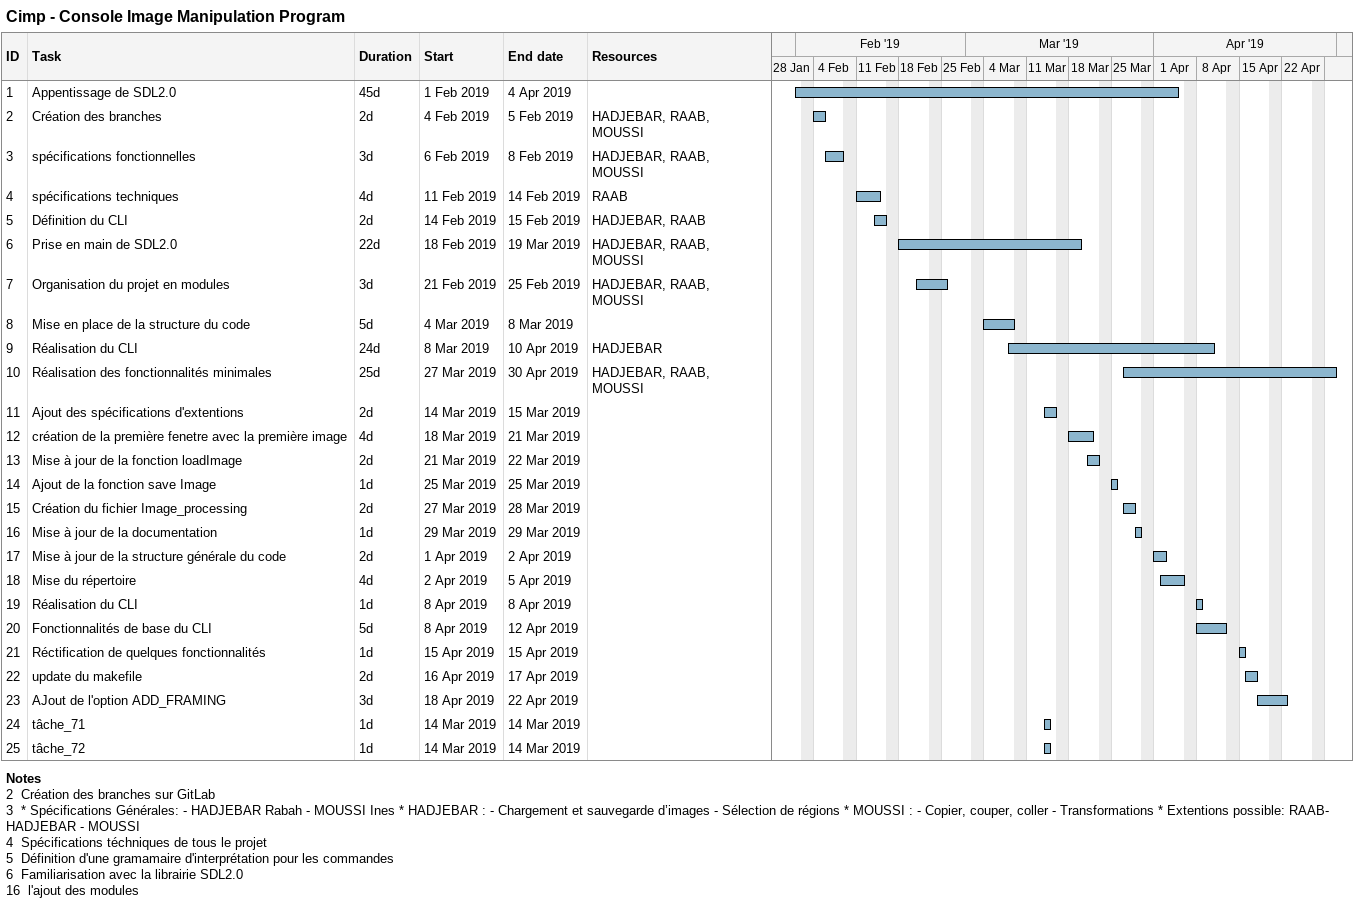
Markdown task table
Cimp - Console Image Manipulation Program

| ID | Task | Duration | Start | Finish | Resources |
|---|---|---|---|---|---|
| 1 | Appentissage de SDL2.0 | 45d | 2019-02-01 | 2019-04-04 |  |
| 2 | Création des branches | 2d | 2019-02-04 | 2019-02-05 | HADJEBAR, RAAB, MOUSSI |
| 3 | spécifications fonctionnelles | 3d | 2019-02-06 | 2019-02-08 | HADJEBAR, RAAB, MOUSSI |
| 4 | spécifications techniques | 4d | 2019-02-11 | 2019-02-14 | RAAB |
| 5 | Définition du CLI | 2d | 2019-02-14 | 2019-02-15 | HADJEBAR, RAAB |
| 6 | Prise en main de SDL2.0 | 22d | 2019-02-18 | 2019-03-19 | HADJEBAR, RAAB, MOUSSI |
| 7 | Organisation du projet en modules | 3d | 2019-02-21 | 2019-02-25 | HADJEBAR, RAAB, MOUSSI |
| 8 | Mise en place de la structure du code | 5d | 2019-03-04 | 2019-03-08 |  |
| 9 | Réalisation du CLI | 24d | 2019-03-08 | 2019-04-10 | HADJEBAR |
| 10 | Réalisation des fonctionnalités minimales | 25d | 2019-03-27 | 2019-04-30 | HADJEBAR, RAAB, MOUSSI |
| 11 | Ajout des spécifications d'extentions | 2d | 2019-03-14 | 2019-03-15 |  |
| 12 | création de la première fenetre avec la première image | 4d | 2019-03-18 | 2019-03-21 |  |
| 13 | Mise à jour de la fonction loadImage | 2d | 2019-03-21 | 2019-03-22 |  |
| 14 | Ajout de la fonction save Image | 1d | 2019-03-25 | 2019-03-25 |  |
| 15 | Création du fichier Image_processing | 2d | 2019-03-27 | 2019-03-28 |  |
| 16 | Mise à jour de la documentation | 1d | 2019-03-29 | 2019-03-29 |  |
| 17 | Mise à jour de la structure générale du code | 2d | 2019-04-01 | 2019-04-02 |  |
| 18 | Mise du répertoire | 4d | 2019-04-02 | 2019-04-05 |  |
| 19 | Réalisation du CLI | 1d | 2019-04-08 | 2019-04-08 |  |
| 20 | Fonctionnalités de base du CLI | 5d | 2019-04-08 | 2019-04-12 |  |
| 21 | Réctification de quelques fonctionnalités | 1d | 2019-04-15 | 2019-04-15 |  |
| 22 | update du makefile | 2d | 2019-04-16 | 2019-04-17 |  |
| 23 | AJout de l'option ADD_FRAMING | 3d | 2019-04-18 | 2019-04-22 |  |
| 24 | tâche_71 | 1d | 2019-03-14 | 2019-03-14 |  |
| 25 | tâche_72 | 1d | 2019-03-14 | 2019-03-14 |  |

Notes
- 2: Création des branches sur GitLab
- 3: * Spécifications Générales: - HADJEBAR Rabah - MOUSSI Ines * HADJEBAR : - Chargement et sauvegarde d’images - Sélection de régions * MOUSSI : - Copier, couper, coller - Transformations * Extentions possible: RAAB- HADJEBAR - MOUSSI
- 4: Spécifications téchniques de tous le projet
- 5: Définition d'une gramamaire d'interprétation pour les commandes
- 6: Familiarisation avec la librairie SDL2.0
- 16: l'ajout des modules
